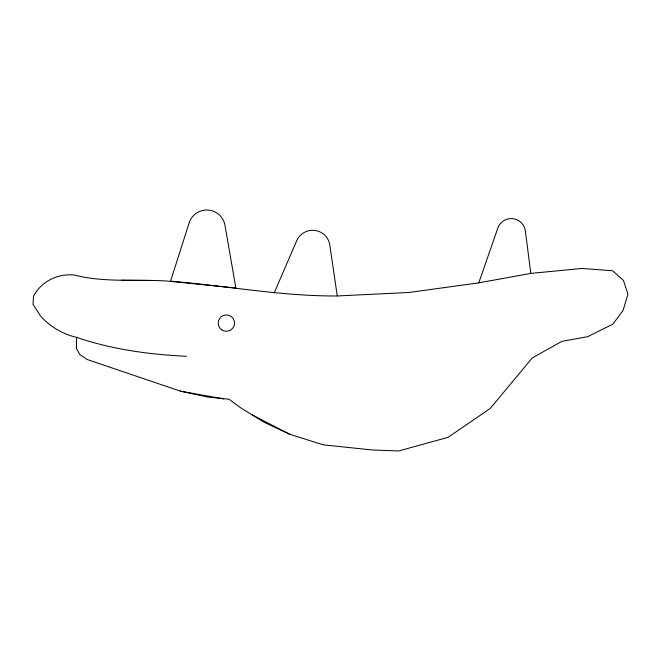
<?xml version="1.0" encoding="UTF-8"?>
<svg xmlns="http://www.w3.org/2000/svg" width="661" height="661" viewBox="0 0 661 661"><rect width="100%" height="100%" fill="white"/><g stroke="black" fill="none" stroke-linecap="round" stroke-linejoin="round"><path stroke-width="0.99" d="M76.618 337.358L76.412 348.537L79.733 354.461L87.186 359.51L180.346 391.13L207.207 396.964L229.086 399.252L240.373 407.622L264.293 422.354L289.733 434.26L323.204 444.828L372.672 450.025L398.69 450.951L448.009 437.359L490.239 408.457L532.254 357.932L561.924 341.357L587.662 336.689L612.854 324.163L623.05 310.513L627.95 294.195L623.455 280.404L612.623 270.77L581.903 268.465L530.816 273.398L478.795 282.858L409.035 292.468L337.275 295.971C281.322 296.31 226.161 285.684 170.538 281.189L189.327 222.352A18.491 18.491 0 0 1 224.988 225.318L235.87 288.031L166.225 280.966C135.464 279.14 104.413 282.776 74.197 275.009C57.664 273.381 41.387 281.363 33.529 296.186L33.05 304.349L40.552 316.049A69.298 69.298 0 0 0 76.618 337.358C112.006 349.446 149.196 354.511 186.427 356.287M478.795 282.858L497.733 228.326A14.236 14.236 0 0 1 525.363 231.003L530.816 273.398M274.224 292.831L296.682 240.786A17.393 17.393 0 0 1 330.004 246.503L337.275 295.971M121.442 280.214L151.014 280.446M180.346 391.13L223.6 398.88M252.337 414.984L289.733 434.26M221.716 329.822A8.172 8.172 0 0 0 234.515 323.783A8.172 8.172 0 0 0 222.889 315.71A8.172 8.172 0 0 0 221.716 329.822"/></g></svg>
